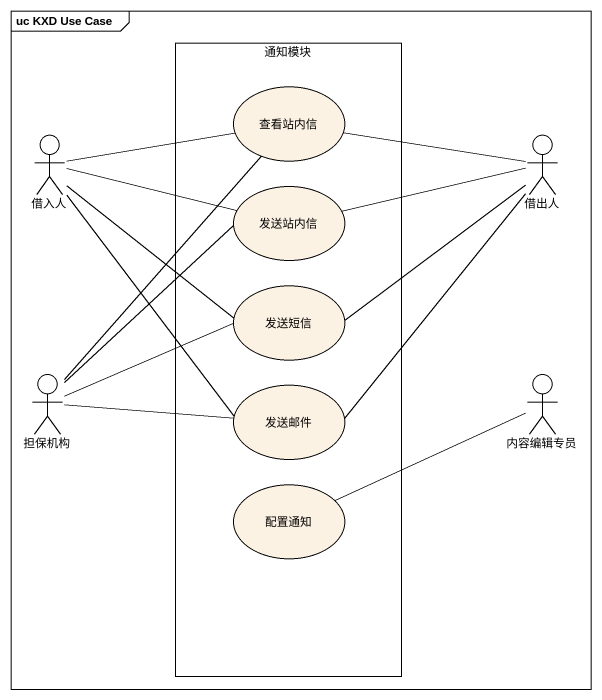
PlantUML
@startuml
mainframe uc KXD Use Case
rectangle 通知模块 {
  usecase 查看站内信
  usecase 发送站内信
  usecase 发送短信
  usecase 发送邮件
  usecase 配置通知
}
actor 借入人
actor 借出人
actor 担保机构
actor 内容编辑专员
查看站内信 -right- 借出人
借入人 -right- 查看站内信
借入人 -right- 发送站内信
借入人 -right- 发送短信
借入人 -- 发送邮件
发送站内信 -right- 借出人
发送短信 -right- 借出人
发送短信 -left- 担保机构
担保机构 -up- 查看站内信
担保机构 -up- 发送站内信
担保机构 -right- 发送邮件
发送邮件 -up- 借出人
配置通知 -right- 内容编辑专员
@enduml
